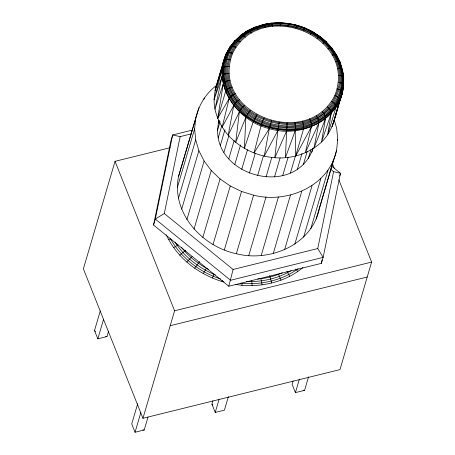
<?xml version="1.0" encoding="UTF-8"?>
<svg xmlns="http://www.w3.org/2000/svg" width="455" height="455" viewBox="0 0 455 455"><rect width="100%" height="100%" fill="white"/><g stroke="black" fill="none" stroke-linecap="round" stroke-linejoin="round"><path stroke-width="0.68" d="M338.463 75.251L342.16 76.013L343.593 77.31L343.571 85.984C340.505 120.592 299.993 138.394 269.314 128.611C237.857 121.383 211.689 85.716 226.05 54.02C227.301 51.694 230.628 52.632 232.613 53.36C259.896 -2.383 358.159 35.012 334.903 95.271C307.62 151.014 209.357 113.619 232.613 53.36M342.831 88.697L343.571 85.984L343.718 77.822L342.456 69.695L341.057 68.625L337.428 68.352M302.865 267.586C286.115 281.577 263.485 287.014 241.986 285.325L242.049 283.374L240.644 283.181M287.099 122.719L285.393 157.749C264.207 159.295 242.538 151.014 228.222 135.232C221.784 127.713 217.075 118.818 214.97 109.115C211.49 92.541 219.737 76.878 223.513 61.158L226.289 53.536M312.727 32.169L312.659 31.725C297.661 23.404 279.643 20.617 262.91 24.61L262.194 25.412M250.46 110.286L247.873 113.551L245.882 117.265L244.386 148.381L253.338 121.4L256.995 114.529M288.237 26.538L288.231 23.438L288.004 23.779M334.271 120.126L336.672 128.259L337.729 139.275L336.609 150.133L319.382 208.674C311.891 244.83 269.917 262.387 236.35 253.714C201.986 246.593 171.302 212.98 178.514 176.506L195.747 117.97C198.778 104.997 206.121 92.934 217.007 85.113M177.399 187.363L194.626 128.828L195.747 117.97M313.125 148.211C295.085 200.991 205.535 174.521 219.026 120.387M279.279 122.094L277.903 130.386L274.814 157.788L286.587 131.08M294.846 122.355L295.437 126.49L295.204 130.682L285.393 157.749C298.725 156.492 311.715 151.299 321.52 142.045C334.92 129.339 336.273 109.9 342.245 93.451L343.627 85.449M343.303 79.716L343.593 77.31M244.602 105.304L241.599 108.216L239.375 111.737L235.707 142.387L245.882 117.265M343.661 78.34L342.456 69.695M340.152 63.148L340.107 62.21L336.603 55.015L331.786 47.985L330.313 47.923L327.97 48.935M331.581 101.272C333.646 102.563 336.279 104.525 336.017 107.249L327.628 134.834L331.246 113.306C331.547 110.559 329.238 108.324 327.287 106.72M336.626 55.902L336.347 54.697L335.38 54.384L332.133 55.061M331.246 113.306L321.52 142.045L325.484 118.624C325.831 115.866 323.88 113.403 322.106 111.509M235.389 93.571L231.726 95.647L229.758 97.552L217.695 118.34L223.246 83.93C224.469 81.445 227.568 80.683 230.088 80.279M332.008 49.1L331.786 47.985M325.484 118.624L313.995 148.102L318.961 122.514L318.25 119.182L316.14 115.536M304.873 28.369L304.901 27.971L303.445 30.678M271.55 120.495L269.314 128.611L264.241 156.201L277.903 130.386M318.858 123.106L305.282 152.829L311.612 126.058L311.152 122.6L309.519 118.732M239.546 99.696L236.179 102.21L233.751 105.503L228.222 135.232L239.375 111.737M331.695 166.143L340.482 173.287L323.147 257.382L321.384 263.354L228.797 286.24L153.545 225.032L170.887 140.936L172.644 134.964L192.533 130.05M153.545 225.032L155.309 219.06L164.295 213.514L180.146 136.625L191.157 133.906M180.146 136.625L172.644 134.964L155.309 219.06L230.554 280.269L323.147 257.382L317.749 248.549L333.6 171.666L330.296 168.981M321.384 263.354L322.1 259.879M229.058 73.38C226.59 73.46 223.348 73.818 222.097 76.264L214.97 109.115L223.246 83.93M295.966 28.136L296.7 25.19L288.129 23.518M317.749 248.549L233.096 269.474L228.797 286.24M229.132 98.701L222.154 127.133L233.751 105.503M230.332 59.781L226.311 59.446L223.758 60.663L222.432 68.119L214.072 99.736L222.097 76.264M334.908 117.868L337.491 108.37M337.86 107.016L338.412 104.98M223.513 61.158L217.99 80.984L220.817 71.554M229.36 48.696L229.974 46.882L234.74 40.836C236.378 39.369 238.75 40.916 240.229 41.911M170.136 147.704L115.03 161.326L83.384 268.848L142.95 418.304L339.97 369.602L371.616 262.08L338.816 179.782M108.574 331.172L106.988 336.575L97.819 338.844L94.509 330.54L100.276 310.947M97.819 338.844L103.586 319.245M199.006 107.596L178.514 176.506M203.903 99.395L204.301 98.035M178.457 198.38L195.684 139.844L194.626 128.828M181.653 209.226L198.88 150.685L195.684 139.844M186.897 219.56L204.124 161.019L198.88 150.685M217.695 118.34L225.606 91.461C226.795 88.941 229.695 87.804 232.209 87.059M217.462 130.494L220.061 121.667M137.706 403.676L131.74 423.946L135.05 432.25L144.212 429.986L147.994 417.15M218.184 137.996L221.778 125.773M194.023 229.075L211.251 170.534L204.124 161.019M135.05 432.25L140.817 412.657M220.356 145.373L224.952 129.76M142.95 418.304L174.595 310.782L115.03 161.326M223.928 152.414L228.922 135.442M202.822 237.482L220.049 178.94L211.251 170.534M228.78 158.892L234.177 140.561M234.769 164.613L240.564 144.929M213.02 244.528L230.247 185.987L220.049 178.94M241.713 169.408L247.509 149.723M224.309 249.988L241.537 191.453L230.247 185.987M249.403 173.133L255.192 153.449M257.598 175.664L263.394 155.98M236.35 253.714L253.577 195.172C287.15 203.846 329.119 186.288 336.609 150.133M266.056 176.932L271.851 157.248M248.771 255.573L265.999 197.038M274.519 176.898L280.109 157.896M228.376 396.652L224.4 410.165L215.232 412.429L211.928 404.131L212.917 400.753M282.726 175.567L288.117 157.237M261.198 255.528L278.426 196.987M215.232 412.429L219.014 399.592M290.432 172.968L295.426 155.997M295.204 130.682L295.653 156.076L303.684 128.6L303.496 125.057L302.376 121.019M297.399 169.186L301.995 153.574M273.25 253.566L290.483 195.024M303.417 164.34L307.21 151.441M308.302 158.573L310.901 149.746M311.914 152.061L313.114 147.989M284.568 249.749L301.796 191.208M294.8 244.198L312.033 185.657M303.644 237.078L320.872 178.536M310.822 228.609L328.055 170.068M337.326 140.635L337.729 139.275M316.123 219.043L333.35 160.501M339.697 175.943L340.482 173.287L333.6 171.666M293.105 380.932L292.11 384.31L295.42 392.614L304.583 390.35L308.558 376.831M295.42 392.614L299.396 379.1M221.221 70.206L221.824 68.182M223.03 64.132L226.05 54.02L229.974 46.882C231.64 45.318 234.206 46.484 235.935 47.36M166.285 234.797C176.671 257.689 198.278 274.166 221.994 281.486L222.37 280.252M342.245 93.451L332.139 126.695L339.777 100.032L342.308 92.905C341.836 90.556 339.237 89.493 337.183 88.85M217.797 81.672L215.027 90.494L222.188 68.62M218.224 123.1L219.031 120.535M342.888 87.98L343.571 85.984M215.334 274.831L214.032 274.359L212.388 278.022M264.071 117.953L261.005 125.79L253.998 153.034L269.314 128.611M240.274 35.979L240.831 35.206L247.418 30.752L255.079 27.118L256.449 27.835L257.996 29.899M295.653 156.076L311.504 126.655M230.361 46.512C208.799 78.391 235.741 119.608 269.696 127.281C300.192 137 340.454 119.307 343.502 84.909L342.075 83.384L338.378 82.127M208.811 269.462L206.388 268.291L203.237 273.591M279.33 23.086C280.371 22.159 280.269 25.292 280.422 25.912M199.626 261.574L194.666 268.257M310.526 34.102L312.659 31.725L319.825 36.377L326.241 41.837L332.008 48.247M270.731 23.484L271.163 23.142L271.669 23.541L272.67 26.276M229.741 47.354L235.11 40.495M235.605 40.29C206.638 71.179 233.068 118.26 269.934 126.433C306.266 137.962 351.846 110.741 342.154 69.268M192.055 256.54L186.806 262.097M317.055 38.345L318.79 36.747L319.825 36.377L326.423 42.053L325.507 41.809L322.913 43.327M265.146 27.613L263.991 25.417L262.91 24.61L254.453 27.51L263.246 24.701L271.413 23.25M185.629 250.244L179.776 255.209M240.49 35.524L247.105 31.048C248.64 29.757 250.421 32.015 251.376 33.096M298.122 268.638C282.145 280.416 261.648 284.898 242.049 283.374M178.104 244.898L173.668 247.679M247.821 30.622L241.281 35.041L234.513 41.303L240.831 35.206L242.469 35.166L245.41 37.122M241.377 35.234L243.033 34.114M244.136 33.369L246.348 31.873M291.109 270.645C277.743 278.688 261.801 282.157 246.274 281.429M247.105 31.048L253.839 27.806M255.488 27.186C236.486 34.33 222.381 53.741 224.087 74.37C225.737 96.284 242.236 114.683 262.08 122.736C282.447 131.057 307.381 129.493 325.052 115.741C341.278 103.41 347.29 80.29 339.379 61.556L338.054 61.266L335.307 61.573M257.632 279.012C266.101 278.335 274.536 276.276 282.276 272.755M168.572 239.626L170.488 238.829C181.244 257.979 199.745 272.221 220.55 278.909M254.732 27.226L255.079 27.118M174.595 310.782L371.616 262.08M170.198 325.712L367.225 277.015M262.62 24.701L270.93 23.222L279.819 22.864M262.381 24.968L264.469 24.598M265.856 24.348L267.25 24.104M272.05 23.421L275.36 23.268M279.495 22.824L288.305 23.541M105.594 336.45L106.988 336.575M303.195 390.219L304.583 390.35M142.825 429.861L144.212 429.986M229.138 66.504L225.032 66.646L222.432 68.119C217.678 128.771 313.444 155.382 339.777 100.032L338.355 97.467L334.903 95.271M235.269 284.398L241.986 285.325M296.632 25.537C269.309 17.267 234.092 30.081 226.311 59.446C218.616 88.901 242.629 117.674 270.475 124.488C297.798 132.758 333.014 119.944 340.795 90.585C348.49 61.129 324.478 32.356 296.632 25.537L303.599 27.937M221.994 281.486L223.974 281.975M241.537 191.453L253.577 195.172M304.924 28.085L296.666 25.281L304.81 28.028L312.739 31.867M214.032 274.359C198.346 267.557 184.104 256.62 175.004 241.997M206.388 268.291C196.998 262.876 188.239 256.102 181.579 247.486M339.379 61.556L340.107 62.21L342.575 70.167M312.488 31.748L319.956 36.559M314.399 33.255L315.514 33.983M317.186 35.069L318.301 35.791M164.295 213.514L233.096 269.474M319.581 36.355L325.934 41.752L332.082 48.622L336.7 55.419M324.847 41.024L325.928 41.94M211.928 404.131L212.929 405.109M94.509 330.54L95.516 331.524M297.837 271.521L295.864 269.053M331.422 47.838L335.932 54.486L339.857 62.545M289.784 276.327L286.872 271.305M281.048 280.189L278.54 274.411M336.347 54.697L340.221 62.648M332.258 163.322L334.357 168.595M271.76 283.055L269.656 275.685M339.828 61.84L342.513 70.673M262.063 284.881L260.937 278.761M252.087 285.643L251.723 280.536M225.987 66.47C223.416 96.528 250.512 121.599 278.909 125.148C306.329 130.102 338.77 112.55 341.296 82.964C343.866 52.905 316.771 27.835 288.368 24.286C260.954 19.332 228.512 36.883 225.987 66.47M227.011 66.385C222.677 130.255 330.114 149.49 340.403 82.605C344.731 18.74 237.3 -0.5 227.011 66.385M228.069 66.396C223.82 129.112 329.318 148.006 339.419 82.327C343.673 19.61 238.175 0.717 228.069 66.396"/></g></svg>
